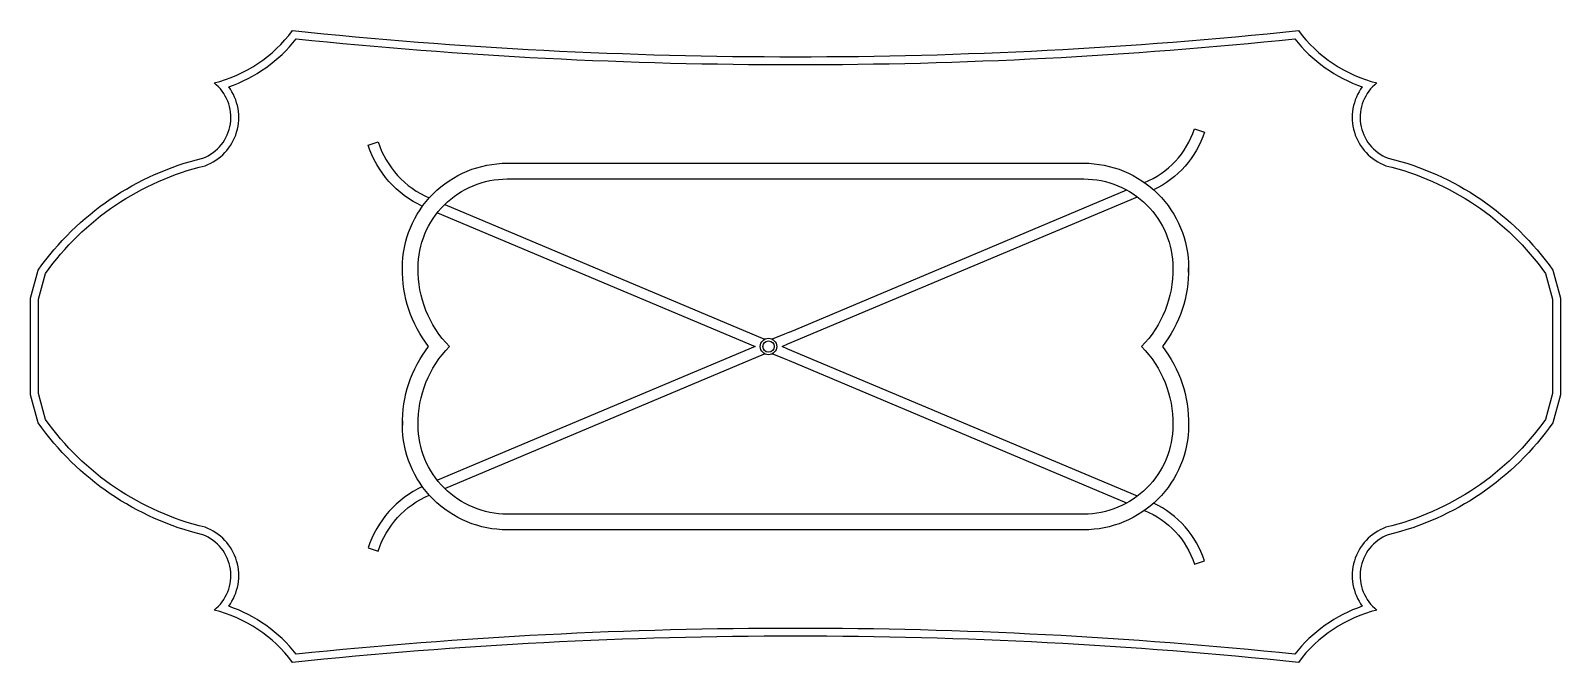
# Model space of a CAD drawing. Extents: x 0.41 to 3.33, y 5.68 to 6.89.
import ezdxf

# ---------------------------------------------------------------- set-up
doc = ezdxf.new("R2010")
doc.units = 0
doc.layers.get('0').update_dxf_attribs({"linetype": 'CONTINUOUS'})

msp = doc.modelspace()

# ---------------------------------------------------------------- linework, layer by layer
at = {"color": 0}
for p, q in [((1.1994, 6.5557), (1.8097, 6.2985)), ((1.1186, 6.4263), (1.1186, 6.4345)), ((2.6186, 6.4263), (2.6186, 6.4345)), ((1.857, 6.3122), (1.8478, 6.3083)), ((1.8098, 6.2985), (1.8097, 6.2985)), ((1.8097, 6.2705), (1.8098, 6.2706)), ((1.1186, 6.1427), (1.1186, 6.1345)), ((2.6186, 6.1427), (2.6186, 6.1345))]:
    msp.add_line(p, q, dxfattribs=at)
for points in [[(3.3136, 6.4302), (3.3281, 6.3766), (3.3281, 6.2845), (3.3281, 6.1925), (3.3136, 6.1389, -0.18223), (2.9994, 5.925, 0.584518), (2.9781, 5.7814, 0.17456), (2.8281, 5.6814, 0.052112), (0.9091, 5.6814, 0.17456), (0.7591, 5.7814, 0.584518), (0.7378, 5.925, -0.18223), (0.4236, 6.1389), (0.4091, 6.1925), (0.4091, 6.2845), (0.4091, 6.3766), (0.4236, 6.4302, -0.18223), (0.7378, 6.6441, 0.584518), (0.7591, 6.7877, 0.17456), (0.9091, 6.8877, 0.052112), (2.8281, 6.8877, 0.17456), (2.9781, 6.7877, 0.584518), (2.9994, 6.6441, -0.18223)], [(3.2998, 6.4237), (3.3131, 6.3746), (3.3131, 6.1945), (3.2998, 6.1454, -0.181387), (2.995, 5.9393, 0.499261), (2.9501, 5.7887, 0.143507), (2.8213, 5.6972, 0.051656), (0.9159, 5.6972, 0.143507), (0.7871, 5.7887, 0.499261), (0.7422, 5.9393, -0.181387), (0.4374, 6.1454), (0.4241, 6.1945), (0.4241, 6.3746), (0.4374, 6.4237, -0.181387), (0.7422, 6.6297, 0.499261), (0.7871, 6.7803, 0.143507), (0.9159, 6.8719, 0.051656), (2.8213, 6.8719, 0.143507), (2.9501, 6.7803, 0.499261), (2.995, 6.6297, -0.181387)], [(2.6186, 6.4345, -0.171167), (2.5686, 6.2845, -0.171167), (2.6186, 6.1345, -0.414214), (2.4186, 5.9345), (1.3186, 5.9345, -0.414214), (1.1186, 6.1345, -0.171167), (1.1686, 6.2845, -0.171167), (1.1186, 6.4345, -0.414214), (1.3186, 6.6345), (2.4186, 6.6345, -0.414214)], [(2.5886, 6.4343, -0.202011), (2.5288, 6.2845, -0.202011), (2.5886, 6.1348, -0.414658), (2.4186, 5.9645), (1.3186, 5.9645, -0.414658), (1.1486, 6.1348, -0.202011), (1.2084, 6.2845, -0.202011), (1.1486, 6.4343, -0.414658), (1.3186, 6.6045), (2.4186, 6.6045, -0.414658)]]:
    msp.add_lwpolyline(points, format="xyb", close=True, dxfattribs=at)
for points in [[(2.5343, 6.5977, 0.222479), (2.6298, 6.7001), (2.6488, 6.6939, -0.206751), (2.552, 6.5836)], [(1.1568, 6.5521, -0.209063), (1.0532, 6.6691), (1.0722, 6.6753, 0.216595), (1.1698, 6.5682, 0.216595)], [(1.1568, 6.017, 0.209063), (1.0532, 5.8999), (1.0722, 5.8938, -0.216595), (1.1698, 6.0009)], [(2.5343, 5.9714, -0.222479), (2.6298, 5.869), (2.6488, 5.8751, 0.206751), (2.552, 5.9855, 0.206751)]]:
    msp.add_lwpolyline(points, format="xyb", dxfattribs=at)
for points in [[(2.5209, 5.9987), (1.8542, 6.2797), (1.8429, 6.2845), (1.8542, 6.2893), (2.5209, 6.5703)], [(1.857, 6.3122), (2.5006, 6.5834)], [(1.1853, 6.54), (1.7914, 6.2845), (1.1853, 6.0291)], [(1.8478, 6.3083), (1.8244, 6.2985)], [(1.1994, 6.0133), (1.8097, 6.2705)], [(2.5006, 5.9856), (1.857, 6.2569), (1.8478, 6.2608), (1.8244, 6.2706)]]:
    msp.add_lwpolyline(points, dxfattribs=at)
for radius in [0.0157, 0.0107]:
    msp.add_circle((1.8171, 6.2845), radius, dxfattribs=at)

doc.saveas('drawing.dxf')
